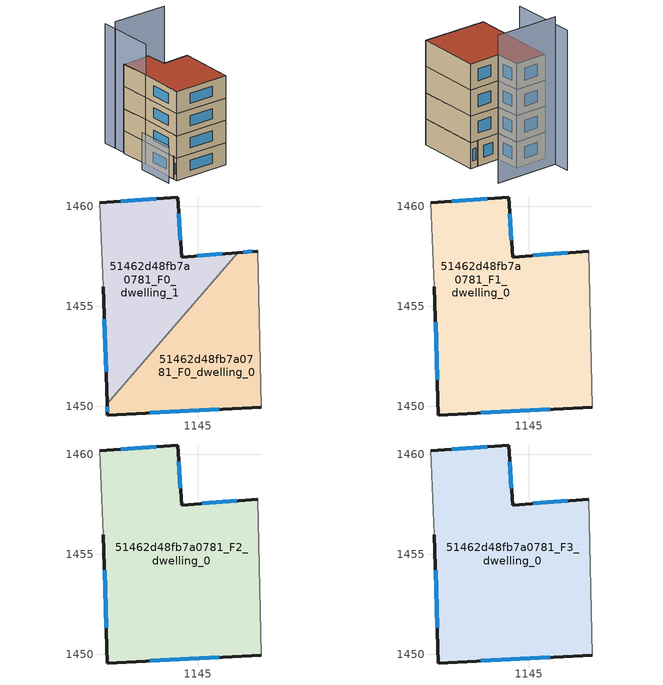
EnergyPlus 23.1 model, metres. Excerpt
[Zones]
51462d48fb7a0781_F0_dwelling_0
 floor ground (EU_floor_Construction): 1147.98,1457.77 1148.18,1449.96 1140.48,1449.56 1140.46,1450.12 1147.01,1457.69 z0
 wall outside (EU_wall_Construction): 1140.46,1450.12 1140.48,1449.56 1148.18,1449.96 / 1147.98,1457.77 1147.01,1457.69 z0:3
 wall adiabatic (EU_wall_Construction): 1148.18,1449.96 1147.98,1457.77 z0:3
 wall to 51462d48fb7a0781_F0_dwelling_1 (EU_wall_Construction): 1147,1457.69 1140.46,1450.12 z0:3
 window (EU_Window_Construction): 1140.46,1449.97 1140.47,1449.72 / 1147.71,1457.75 1147.27,1457.71 / 1142.6,1449.67 1146.06,1449.85 z0.83:2.17
51462d48fb7a0781_F0_dwelling_1
 floor ground (EU_floor_Construction): 1147.01,1457.69 1140.46,1450.12 1140.28,1455.97 1140.08,1460.17 1143.98,1460.47 1144.18,1457.47 z0
 wall outside (EU_wall_Construction): 1140.28,1455.97 1140.46,1450.12 / 1147.01,1457.69 1144.18,1457.47 1143.98,1460.47 1140.08,1460.17 z0:3
 wall adiabatic (EU_wall_Construction): 1140.08,1460.17 1140.28,1455.97 z0:3
 window (EU_Window_Construction): 1140.33,1454.36 1140.41,1451.73 / 1142.91,1460.39 1141.15,1460.25 / 1144.13,1458.3 1144.04,1459.64 / 1146.23,1457.63 1144.96,1457.53 z0.83:2.17
51462d48fb7a0781_F1_dwelling_0
 floor to 51462d48fb7a0781_F0_dwelling_0 (EU_floor_Construction): 1147.98,1457.77 1148.18,1449.96 1140.48,1449.56 1140.46,1450.12 1147,1457.69 z3
 floor to 51462d48fb7a0781_F0_dwelling_1 (EU_floor_Construction): 1147,1457.69 1140.46,1450.12 1140.28,1455.97 1140.08,1460.17 1143.98,1460.47 1144.18,1457.47 z3
 wall outside (EU_wall_Construction): 1140.28,1455.97 1140.48,1449.56 1148.18,1449.96 / 1147.98,1457.77 1144.18,1457.47 1143.98,1460.47 1140.08,1460.17 z3:6
 wall adiabatic (EU_wall_Construction): 1140.08,1460.17 1140.28,1455.97 / 1148.18,1449.96 1147.98,1457.77 z3:6
 window (EU_Window_Construction): 1142.6,1449.67 1146.06,1449.85 / 1140.33,1454.21 1140.42,1451.33 / 1142.91,1460.39 1141.15,1460.25 / 1144.13,1458.3 1144.04,1459.64 / 1146.94,1457.69 1145.23,1457.55 z3.83:5.17
51462d48fb7a0781_F2_dwelling_0
 floor to 51462d48fb7a0781_F1_dwelling_0 (EU_floor_Construction): 1147.98,1457.77 1148.18,1449.96 1140.48,1449.56 1140.28,1455.97 1140.08,1460.17 1143.98,1460.47 1144.18,1457.47 z6
 wall outside (EU_wall_Construction): 1140.28,1455.97 1140.48,1449.56 1148.18,1449.96 / 1147.98,1457.77 1144.18,1457.47 1143.98,1460.47 1140.08,1460.17 z6:9
 wall adiabatic (EU_wall_Construction): 1140.08,1460.17 1140.28,1455.97 / 1148.18,1449.96 1147.98,1457.77 z6:9
 window (EU_Window_Construction): 1142.6,1449.67 1146.06,1449.85 / 1140.33,1454.21 1140.42,1451.33 / 1142.91,1460.39 1141.15,1460.25 / 1144.13,1458.3 1144.04,1459.64 / 1146.94,1457.69 1145.23,1457.55 z6.83:8.17
51462d48fb7a0781_F3_dwelling_0
 floor to 51462d48fb7a0781_F2_dwelling_0 (EU_floor_Construction): 1147.98,1457.77 1148.18,1449.96 1140.48,1449.56 1140.28,1455.97 1140.08,1460.17 1143.98,1460.47 1144.18,1457.47 z9
 wall outside (EU_wall_Construction): 1140.28,1455.97 1140.48,1449.56 1148.18,1449.96 / 1147.98,1457.77 1144.18,1457.47 1143.98,1460.47 1140.08,1460.17 z9:12
 wall adiabatic (EU_wall_Construction): 1140.08,1460.17 1140.28,1455.97 / 1148.18,1449.96 1147.98,1457.77 z9:12
 window (EU_Window_Construction): 1142.6,1449.67 1146.06,1449.85 / 1140.33,1454.21 1140.42,1451.33 / 1142.91,1460.39 1141.15,1460.25 / 1144.13,1458.3 1144.04,1459.64 / 1146.94,1457.69 1145.23,1457.55 z9.83:11.17
 roof outside (EU_roof_Construction): 1148.18,1449.96 1147.98,1457.77 1144.18,1457.47 1143.98,1460.47 1140.08,1460.17 1140.28,1455.97 1140.48,1449.56 z12
shading: 1138.98,1454.77 1139.24,1449.57 z0:5; 1139.98,1463.97 1140.38,1455.97 z0:16.1; 1147.83,1462.47 1140.13,1462.05 z0:17
[Building]
EU S2 Campaign: North Axis=0; Terrain=City; Solar Distribution=FullExterior
[Site:Location]
Lyon-Bron: Latitude=45.75; Longitude=5; Time Zone=1; Elevation=198
[SizingPeriod:WeatherFileDays]
AnnualSizingPeriod: Begin Month=1; Begin Day of Month=1; End Month=12; End Day of Month=31; Day of Week for Start Day=Monday; Use Weather File Daylight Saving Period=No; Use Weather File Rain and Snow Indicators=No
[MATERIAL]
EU_InternalMass_Material: Roughness=MediumRough; Thickness=0.1; Conductivity=1; Density=1800; Specific Heat=900; Thermal Absorptance=0.9; Solar Absorptance=0.7; Visible Absorptance=0.7
[MATERIAL:NOMASS] Roughness=MediumRough; Thermal Absorptance=0.9; Solar Absorptance=0.7; Visible Absorptance=0.7
Name | Thermal Resistance
EU_wall_NoMass | 0.87146
EU_roof_NoMass | 0.842276
EU_floor_NoMass | 0.496999
[WINDOWMATERIAL:SIMPLEGLAZINGSYSTEM]
EU_Window_SimpleGlazing: UFactor=2.2525; Solar Heat Gain Coefficient=0.76; Visible Transmittance=0.76
[CONSTRUCTION]
EU_wall_Construction: EU_wall_NoMass
EU_roof_Construction: EU_roof_NoMass
EU_floor_Construction: EU_floor_NoMass
EU_Window_Construction: EU_Window_SimpleGlazing
EU_InternalMass_Construction: EU_InternalMass_Material
[ZONE] Type=1; Multiplier=1; Ceiling Height=autocalculate; Floor Area=autocalculate; Part of Total Floor Area=Yes
Name | Volume
51462d48fb7a0781_F0_dwelling_0 | 107.208
51462d48fb7a0781_F1_dwelling_0 | 214.427
51462d48fb7a0781_F2_dwelling_0; 51462d48fb7a0781_F3_dwelling_0 | 214.429
51462d48fb7a0781_F0_dwelling_1 | 107.217
[INTERNALMASS] Construction=EU_InternalMass_Construction
Name | Zone or ZoneList | Surface Area
51462d48fb7a0781_F0_dwelling_0_EU_InternalMass | 51462d48fb7a0781_F0_dwelling_0 | 35.7362
51462d48fb7a0781_F0_dwelling_1_EU_InternalMass | 51462d48fb7a0781_F0_dwelling_1 | 35.739
51462d48fb7a0781_F1_dwelling_0_EU_InternalMass | 51462d48fb7a0781_F1_dwelling_0 | 71.4761
51462d48fb7a0781_F2_dwelling_0_EU_InternalMass | 51462d48fb7a0781_F2_dwelling_0 | 71.4761
51462d48fb7a0781_F3_dwelling_0_EU_InternalMass | 51462d48fb7a0781_F3_dwelling_0 | 71.4761
[OTHEREQUIPMENT] Fuel Type=Electricity; Design Level Calculation Method=Watts/Area; Power per Zone Floor Area=1; Fraction Latent=0; Fraction Radiant=0; Fraction Lost=0; Carbon Dioxide Generation Rate=0; EndUse Subcategory=EU_Step8_InternalGains
Name | Zone or ZoneList or Space or SpaceList | Schedule
EU_Step8_InternalGain_51462d48fb7a0781_F0_dwelling_0_f000 | 51462d48fb7a0781_F0_dwelling_0 | EU_Step8_GainSchedule_51462d48fb7a0781_F0_dwelling_0_f000
EU_Step8_InternalGain_51462d48fb7a0781_F0_dwelling_1_f000 | 51462d48fb7a0781_F0_dwelling_1 | EU_Step8_GainSchedule_51462d48fb7a0781_F0_dwelling_1_f000
EU_Step8_InternalGain_51462d48fb7a0781_F1_dwelling_0_f000 | 51462d48fb7a0781_F1_dwelling_0 | EU_Step8_GainSchedule_51462d48fb7a0781_F1_dwelling_0_f000
EU_Step8_InternalGain_51462d48fb7a0781_F2_dwelling_0_f000 | 51462d48fb7a0781_F2_dwelling_0 | EU_Step8_GainSchedule_51462d48fb7a0781_F2_dwelling_0_f000
EU_Step8_InternalGain_51462d48fb7a0781_F3_dwelling_0_f000 | 51462d48fb7a0781_F3_dwelling_0 | EU_Step8_GainSchedule_51462d48fb7a0781_F3_dwelling_0_f000
[ZONEVENTILATION:DESIGNFLOWRATE] Schedule=EU_AlwaysOn; Design Flow Rate Calculation Method=AirChanges/Hour; Air Changes per Hour=0.425; Ventilation Type=Natural; Fan Pressure Rise=0; Fan Total Efficiency=1; Constant Term Coefficient=1; Temperature Term Coefficient=0; Velocity Term Coefficient=0; Velocity Squared Term Coefficient=0; Minimum Indoor Temperature=-100; Maximum Indoor Temperature=100; Delta Temperature=-100; Minimum Outdoor Temperature=-100; Maximum Outdoor Temperature=100; Maximum Wind Speed=40
Name | Zone or ZoneList or Space or SpaceList
EU_ConstantAir_51462d48fb7a0781_F0_dwelling_0 | 51462d48fb7a0781_F0_dwelling_0
EU_ConstantAir_51462d48fb7a0781_F0_dwelling_1 | 51462d48fb7a0781_F0_dwelling_1
EU_ConstantAir_51462d48fb7a0781_F1_dwelling_0 | 51462d48fb7a0781_F1_dwelling_0
EU_ConstantAir_51462d48fb7a0781_F2_dwelling_0 | 51462d48fb7a0781_F2_dwelling_0
EU_ConstantAir_51462d48fb7a0781_F3_dwelling_0 | 51462d48fb7a0781_F3_dwelling_0
[HVACTEMPLATE:THERMOSTAT] Constant Heating Setpoint=20; Constant Cooling Setpoint=50
EU_HeatOnly_51462d48fb7a0781_F0_dwelling_0; EU_HeatOnly_51462d48fb7a0781_F0_dwelling_1; EU_HeatOnly_51462d48fb7a0781_F1_dwelling_0; EU_HeatOnly_51462d48fb7a0781_F2_dwelling_0; EU_HeatOnly_51462d48fb7a0781_F3_dwelling_0
[HVACTEMPLATE:ZONE:IDEALLOADSAIRSYSTEM] System Availability Schedule=EU_AlwaysOn; Maximum Heating Supply Air Temperature=50; Minimum Cooling Supply Air Temperature=13; Maximum Heating Supply Air Humidity Ratio=0.0156; Minimum Cooling Supply Air Humidity Ratio=0.0077; Heating Limit=NoLimit; Cooling Limit=NoLimit; Heating Availability Schedule=EU_AlwaysOn; Cooling Availability Schedule=EU_CoolingOff; Dehumidification Control Type=ConstantSensibleHeatRatio; Cooling Sensible Heat Ratio=0.7; Dehumidification Setpoint=60; Humidification Control Type=None; Humidification Setpoint=30; Outdoor Air Method=None; Outdoor Air Flow Rate per Person=0.00944; Outdoor Air Flow Rate per Zone Floor Area=0; Outdoor Air Flow Rate per Zone=0; Demand Controlled Ventilation Type=None; Outdoor Air Economizer Type=NoEconomizer; Heat Recovery Type=None; Sensible Heat Recovery Effectiveness=0.7; Latent Heat Recovery Effectiveness=0.65
Name | Template Thermostat
51462d48fb7a0781_F0_dwelling_0 | EU_HeatOnly_51462d48fb7a0781_F0_dwelling_0
51462d48fb7a0781_F0_dwelling_1 | EU_HeatOnly_51462d48fb7a0781_F0_dwelling_1
51462d48fb7a0781_F1_dwelling_0 | EU_HeatOnly_51462d48fb7a0781_F1_dwelling_0
51462d48fb7a0781_F2_dwelling_0 | EU_HeatOnly_51462d48fb7a0781_F2_dwelling_0
51462d48fb7a0781_F3_dwelling_0 | EU_HeatOnly_51462d48fb7a0781_F3_dwelling_0
[SIZING:ZONE] Zone Cooling Design Supply Air Temperature Input Method=SupplyAirTemperature; Zone Cooling Design Supply Air Temperature=13; Zone Heating Design Supply Air Temperature Input Method=SupplyAirTemperature; Zone Heating Design Supply Air Temperature=50; Zone Cooling Design Supply Air Humidity Ratio=0.008; Zone Heating Design Supply Air Humidity Ratio=0.008; Cooling Design Air Flow Method=DesignDay; Cooling Design Air Flow Rate=0; Cooling Minimum Air Flow per Zone Floor Area=0.000762; Cooling Minimum Air Flow=0; Cooling Minimum Air Flow Fraction=0.2; Heating Design Air Flow Method=DesignDay; Heating Design Air Flow Rate=0; Heating Maximum Air Flow per Zone Floor Area=0.002032; Heating Maximum Air Flow=0.141576; Heating Maximum Air Flow Fraction=0.3; Account for Dedicated Outdoor Air System=No; Dedicated Outdoor Air System Control Strategy=NeutralSupplyAir; Dedicated Outdoor Air Low Setpoint Temperature for Design=autosize; Dedicated Outdoor Air High Setpoint Temperature for Design=autosize; Zone Load Sizing Method=Sensible Load Only No Latent Load; Zone Latent Cooling Design Supply Air Humidity Ratio Input Method=HumidityRatioDifference; Zone Cooling Design Supply Air Humidity Ratio Difference=0.005; Zone Latent Heating Design Supply Air Humidity Ratio Input Method=HumidityRatioDifference; Zone Humidification Design Supply Air Humidity Ratio Difference=0.005
51462d48fb7a0781_F0_dwelling_0; 51462d48fb7a0781_F0_dwelling_1; 51462d48fb7a0781_F1_dwelling_0; 51462d48fb7a0781_F2_dwelling_0; 51462d48fb7a0781_F3_dwelling_0
[SCHEDULE:CONSTANT]
Name | Hourly Value
EU_AlwaysOn | 1
EU_CoolingOff | 0
[SCHEDULE:FILE] Column Number=1; Rows to Skip at Top=0; Number of Hours of Data=8760; Column Separator=Comma; Interpolate to Timestep=No; Minutes per Item=60; Adjust Schedule for Daylight Savings=Yes
Name | File
EU_Step8_GainSchedule_51462d48fb7a0781_F0_dwelling_0_f000 | ../../schedules/51462d48fb7a0781/51462d48fb7a0781_F0_dwelling_0_f000_gain.csv
EU_Step8_GainSchedule_51462d48fb7a0781_F0_dwelling_1_f000 | ../../schedules/51462d48fb7a0781/51462d48fb7a0781_F0_dwelling_1_f000_gain.csv
EU_Step8_GainSchedule_51462d48fb7a0781_F1_dwelling_0_f000 | ../../schedules/51462d48fb7a0781/51462d48fb7a0781_F1_dwelling_0_f000_gain.csv
EU_Step8_GainSchedule_51462d48fb7a0781_F2_dwelling_0_f000 | ../../schedules/51462d48fb7a0781/51462d48fb7a0781_F2_dwelling_0_f000_gain.csv
EU_Step8_GainSchedule_51462d48fb7a0781_F3_dwelling_0_f000 | ../../schedules/51462d48fb7a0781/51462d48fb7a0781_F3_dwelling_0_f000_gain.csv
